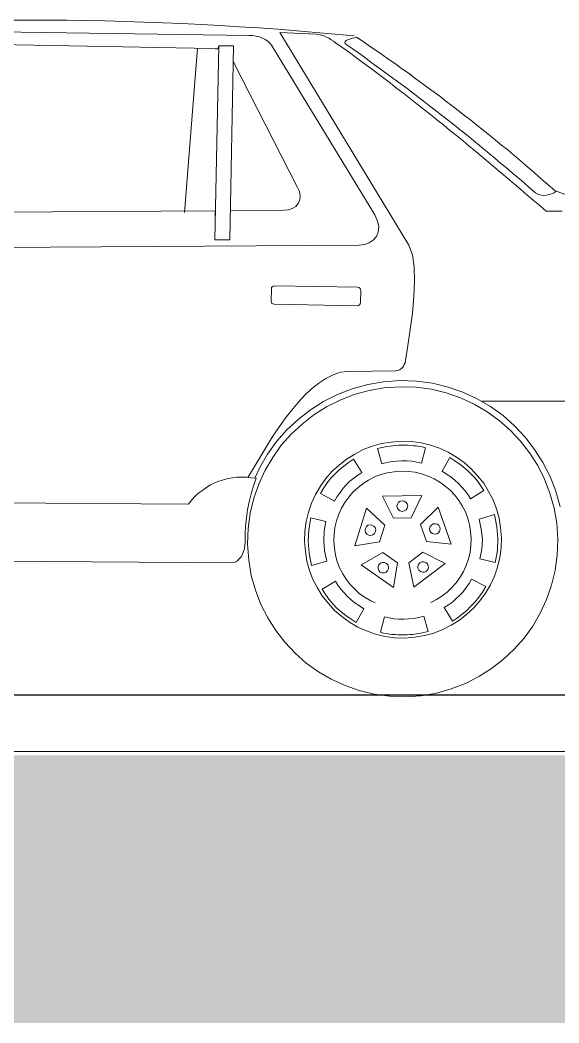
# Model space of a CAD drawing. Header units: metres. Extents: x 29392 to 32022, y 3934 to 33962.
# Drawn here: x 29712.991 to 29714.426, y 4057.316 to 4059.987 of the extents above; entities that cross this region are included whole.
import ezdxf

# ---------------------------------------------------------------- set-up
doc = ezdxf.new("R2010")
doc.units = ezdxf.units.M
for name, color, linetype, lineweight in [('finiture', 7, 'Continuous', 20), ('NAMES', 252, 'Continuous', 15), ('text', 7, 'Continuous', 5)]:
    doc.layers.add(name, color=color, linetype=linetype, lineweight=lineweight)

msp = doc.modelspace()

# ---------------------------------------------------------------- hatches: boundary and pattern name
at = {"layer": 'NAMES', "transparency": 16777216}
h = msp.add_hatch(dxfattribs=at)
h.set_pattern_fill('ANGLE', color=256, scale=0.01)
h.set_pattern_definition([(0, (28561.8982, 4208.61269), (0, 0.06985), [0.0508, -0.01905]), (90, (28561.8982, 4208.61269), (-0.06985, 4e-18), [0.0508, -0.01905])])
h.paths.add_polyline_path([(29719.2089, 4057.8398), (29691.6657, 4057.8398), (29691.6657, 4058.0289), (29719.2089, 4058.0289)])
h = msp.add_hatch(dxfattribs=at)
h.set_pattern_fill('EARTH', color=256, scale=0.02, angle=40)
h.set_pattern_definition([(40, (28561.8982, 4208.61269), (0.015653618, 0.178921671), [0.127, -0.127]), (40, (28561.86759, 4208.64918), (0.015653618, 0.178921671), [0.127, -0.127]), (40, (28561.83697, 4208.68566), (0.015653618, 0.178921671), [0.127, -0.127]), (130, (28561.83893, 4208.70802), (-0.178921671, 0.015653618), [0.127, -0.127]), (130, (28561.87541, 4208.73864), (-0.178921671, 0.015653618), [0.127, -0.127]), (130, (28561.9119, 4208.76925), (-0.178921671, 0.015653618), [0.127, -0.127])])
h.paths.add_polyline_path([(29691.621, 4057.8398), (29719.1701, 4057.8398), (29719.1701, 4057.316), (29691.621, 4057.316)])

# ---------------------------------------------------------------- linework, layer by layer
at = {"transparency": 16777216}
msp.add_line((29716.1149, 4058.1888), (29709.1206, 4058.1888), dxfattribs=at)
at = {"layer": 'finiture', "transparency": 16777216}
for p, q in [((29712.9318, 4059.9554), (29713.5997, 4059.9457)), ((29713.5997, 4059.9457), (29713.6094, 4059.945)), ((29713.6094, 4059.945), (29713.6192, 4059.9436)), ((29713.6192, 4059.9436), (29713.6282, 4059.9415)), ((29713.6282, 4059.9415), (29713.6358, 4059.9387)), ((29713.6358, 4059.9387), (29713.6435, 4059.9346)), ((29713.6435, 4059.9346), (29713.6504, 4059.9304)), ((29713.6824, 4059.9533), (29714.0264, 4059.3869)), ((29713.779, 4059.9491), (29713.6824, 4059.9533)), ((29713.7866, 4059.9485), (29713.779, 4059.9491)), ((29713.7936, 4059.9464), (29713.7866, 4059.9485)), ((29713.8006, 4059.9443), (29713.7936, 4059.9464)), ((29713.8068, 4059.9408), (29713.8006, 4059.9443)), ((29713.8137, 4059.938), (29713.8068, 4059.9408)), ((29713.8193, 4059.9339), (29713.8137, 4059.938)), ((29713.8631, 4059.9339), (29713.8687, 4059.9359)), ((29713.8687, 4059.9359), (29713.8749, 4059.938)), ((29713.8749, 4059.938), (29713.8812, 4059.9394)), ((29713.8812, 4059.9394), (29713.8867, 4059.9408)), ((29713.8867, 4059.9408), (29713.9041, 4059.929)), ((29713.5017, 4059.9109), (29712.8992, 4059.922)), ((29713.4635, 4059.9116), (29713.4287, 4059.4745)), ((29713.51, 4059.9102), (29713.5017, 4059.9109)), ((29713.5094, 4059.4015), (29713.5205, 4059.9179)), ((29713.5177, 4059.9095), (29713.51, 4059.9102)), ((29713.5205, 4059.9179), (29713.5177, 4059.9095)), ((29713.5205, 4059.9179), (29713.5594, 4059.9179)), ((29713.5594, 4059.9179), (29713.5497, 4059.4015)), ((29713.6504, 4059.9304), (29713.656, 4059.9248)), ((29713.656, 4059.9248), (29713.6602, 4059.9193)), ((29713.6602, 4059.9193), (29713.9354, 4059.4675)), ((29713.8256, 4059.9304), (29713.8193, 4059.9339)), ((29713.8311, 4059.9262), (29713.8256, 4059.9304)), ((29713.8499, 4059.913), (29713.8311, 4059.9262)), ((29713.8679, 4059.8998), (29713.8499, 4059.913)), ((29713.8554, 4059.9262), (29713.8561, 4059.929)), ((29713.8582, 4059.9227), (29713.8554, 4059.9262)), ((29713.8561, 4059.929), (29713.8589, 4059.9318)), ((29713.8749, 4059.9109), (29713.8582, 4059.9227)), ((29713.8589, 4059.9318), (29713.8631, 4059.9339)), ((29713.8916, 4059.8991), (29713.8749, 4059.9109)), ((29713.9041, 4059.929), (29713.9215, 4059.9172)), ((29713.9215, 4059.9172), (29713.9388, 4059.9054)), ((29713.8867, 4059.8859), (29713.8679, 4059.8998)), ((29713.9048, 4059.8727), (29713.8867, 4059.8859)), ((29713.9083, 4059.8873), (29713.8916, 4059.8991)), ((29713.9249, 4059.8748), (29713.9083, 4059.8873)), ((29713.9388, 4059.9054), (29713.9555, 4059.8935)), ((29713.9555, 4059.8935), (29713.9729, 4059.8817)), ((29713.9729, 4059.8817), (29713.9903, 4059.8699)), ((29713.5587, 4059.8762), (29713.7283, 4059.5426)), ((29713.9229, 4059.8595), (29713.9048, 4059.8727)), ((29713.9409, 4059.8456), (29713.9229, 4059.8595)), ((29713.9409, 4059.863), (29713.9249, 4059.8748)), ((29713.9569, 4059.8511), (29713.9409, 4059.863)), ((29713.9903, 4059.8699), (29714.0069, 4059.8574)), ((29714.0069, 4059.8574), (29714.0243, 4059.8456)), ((29713.959, 4059.8317), (29713.9409, 4059.8456)), ((29713.9736, 4059.8393), (29713.9569, 4059.8511)), ((29713.9771, 4059.8185), (29713.959, 4059.8317)), ((29713.9896, 4059.8275), (29713.9736, 4059.8393)), ((29714.0055, 4059.8157), (29713.9896, 4059.8275)), ((29714.0243, 4059.8456), (29714.041, 4059.8331)), ((29714.041, 4059.8331), (29714.0577, 4059.8206)), ((29713.9944, 4059.8046), (29713.9771, 4059.8185)), ((29714.0125, 4059.7907), (29713.9944, 4059.8046)), ((29714.0215, 4059.8039), (29714.0055, 4059.8157)), ((29714.0375, 4059.7914), (29714.0215, 4059.8039)), ((29714.0577, 4059.8206), (29714.0744, 4059.8081)), ((29714.0744, 4059.8081), (29714.091, 4059.7963)), ((29714.0306, 4059.7768), (29714.0125, 4059.7907)), ((29714.0479, 4059.7629), (29714.0306, 4059.7768)), ((29714.0535, 4059.7796), (29714.0375, 4059.7914)), ((29714.0688, 4059.7678), (29714.0535, 4059.7796)), ((29714.091, 4059.7963), (29714.1084, 4059.7838)), ((29714.1084, 4059.7838), (29714.1244, 4059.7705)), ((29714.0653, 4059.749), (29714.0479, 4059.7629)), ((29714.0834, 4059.7351), (29714.0653, 4059.749)), ((29714.0848, 4059.7553), (29714.0688, 4059.7678)), ((29714.1001, 4059.7434), (29714.0848, 4059.7553)), ((29714.1244, 4059.7705), (29714.1411, 4059.758)), ((29714.1411, 4059.758), (29714.1577, 4059.7455)), ((29714.1008, 4059.7212), (29714.0834, 4059.7351)), ((29714.1161, 4059.7309), (29714.1001, 4059.7434)), ((29714.1181, 4059.7073), (29714.1008, 4059.7212)), ((29714.1314, 4059.7191), (29714.1161, 4059.7309)), ((29714.1577, 4059.7455), (29714.1744, 4059.7323)), ((29714.1744, 4059.7323), (29714.1911, 4059.7198)), ((29714.1355, 4059.6927), (29714.1181, 4059.7073)), ((29714.1473, 4059.7066), (29714.1314, 4059.7191)), ((29714.1626, 4059.6941), (29714.1473, 4059.7066)), ((29714.1779, 4059.6823), (29714.1626, 4059.6941)), ((29714.1911, 4059.7198), (29714.2071, 4059.7066)), ((29714.2071, 4059.7066), (29714.2238, 4059.6934)), ((29714.1529, 4059.6788), (29714.1355, 4059.6927)), ((29714.1703, 4059.6649), (29714.1529, 4059.6788)), ((29714.1932, 4059.6698), (29714.1779, 4059.6823)), ((29714.2092, 4059.6573), (29714.1932, 4059.6698)), ((29714.2238, 4059.6934), (29714.2405, 4059.6802)), ((29714.2405, 4059.6802), (29714.2564, 4059.667)), ((29714.1869, 4059.6503), (29714.1703, 4059.6649)), ((29714.2043, 4059.6364), (29714.1869, 4059.6503)), ((29714.2245, 4059.644), (29714.2092, 4059.6573)), ((29714.2398, 4059.6315), (29714.2245, 4059.644)), ((29714.2564, 4059.667), (29714.2724, 4059.6538)), ((29714.2724, 4059.6538), (29714.2891, 4059.6406)), ((29714.2891, 4059.6406), (29714.3051, 4059.6267)), ((29714.2217, 4059.6218), (29714.2043, 4059.6364)), ((29714.2384, 4059.6079), (29714.2217, 4059.6218)), ((29714.2551, 4059.619), (29714.2398, 4059.6315)), ((29714.2703, 4059.6058), (29714.2551, 4059.619)), ((29714.3051, 4059.6267), (29714.3211, 4059.6135)), ((29714.2557, 4059.5933), (29714.2384, 4059.6079)), ((29714.2724, 4059.5787), (29714.2557, 4059.5933)), ((29714.2856, 4059.5933), (29714.2703, 4059.6058)), ((29714.3009, 4059.5801), (29714.2856, 4059.5933)), ((29714.3211, 4059.6135), (29714.3377, 4059.5996)), ((29714.3377, 4059.5996), (29714.3537, 4059.5857)), ((29714.2898, 4059.5648), (29714.2724, 4059.5787)), ((29714.3065, 4059.5502), (29714.2898, 4059.5648)), ((29714.3162, 4059.5669), (29714.3009, 4059.5801)), ((29714.3322, 4059.5537), (29714.3162, 4059.5669)), ((29714.3537, 4059.5857), (29714.3697, 4059.5718)), ((29714.3697, 4059.5718), (29714.3857, 4059.5579)), ((29713.7283, 4059.5426), (29713.7345, 4059.5301)), ((29714.3238, 4059.5356), (29714.3065, 4059.5502)), ((29714.3405, 4059.5211), (29714.3238, 4059.5356)), ((29714.3475, 4059.5398), (29714.3322, 4059.5537)), ((29714.3628, 4059.5266), (29714.3475, 4059.5398)), ((29714.3857, 4059.5579), (29714.4017, 4059.544)), ((29714.4017, 4059.544), (29714.4177, 4059.5301)), ((29713.7359, 4059.5078), (29713.7317, 4059.4981)), ((29713.7345, 4059.5301), (29713.7366, 4059.5183)), ((29713.7366, 4059.5183), (29713.7359, 4059.5078)), ((29714.3572, 4059.5071), (29714.3405, 4059.5211)), ((29714.3746, 4059.4926), (29714.3572, 4059.5071)), ((29714.3711, 4059.5224), (29714.3628, 4059.5266)), ((29714.3788, 4059.5203), (29714.3711, 4059.5224)), ((29714.3857, 4059.5197), (29714.3788, 4059.5203)), ((29714.3927, 4059.5203), (29714.3857, 4059.5197)), ((29714.3996, 4059.5217), (29714.3927, 4059.5203)), ((29714.4059, 4059.5238), (29714.3996, 4059.5217)), ((29714.4121, 4059.5266), (29714.4059, 4059.5238)), ((29714.4177, 4059.5301), (29714.4121, 4059.5266)), ((29714.4161, 4059.5315), (29714.5025, 4059.4995)), ((29713.7053, 4059.4814), (29713.6935, 4059.48)), ((29713.7158, 4059.4849), (29713.7053, 4059.4814)), ((29713.7248, 4059.4905), (29713.7158, 4059.4849)), ((29713.7317, 4059.4981), (29713.7248, 4059.4905)), ((29714.3913, 4059.4779), (29714.3746, 4059.4926)), ((29712.9096, 4059.4745), (29713.5107, 4059.4787)), ((29713.5107, 4059.4787), (29713.5107, 4059.4661)), ((29713.6935, 4059.48), (29713.551, 4059.4793)), ((29713.551, 4059.4793), (29713.551, 4059.4752)), ((29713.9354, 4059.4675), (29713.943, 4059.4508)), ((29714.4128, 4059.4779), (29714.3913, 4059.4779)), ((29714.4343, 4059.4773), (29714.4128, 4059.4779)), ((29713.943, 4059.4508), (29713.9458, 4059.4363)), ((29713.9458, 4059.4363), (29713.9444, 4059.4223)), ((29713.5497, 4059.4015), (29713.5094, 4059.4015)), ((29713.9312, 4059.4008), (29713.9201, 4059.3932)), ((29713.9395, 4059.4105), (29713.9312, 4059.4008)), ((29713.9444, 4059.4223), (29713.9395, 4059.4105)), ((29713.8937, 4059.3869), (29711.683, 4059.3737)), ((29713.9076, 4059.389), (29713.8937, 4059.3869)), ((29713.9201, 4059.3932), (29713.9076, 4059.389)), ((29714.0264, 4059.3869), (29714.0354, 4059.3612)), ((29714.0354, 4059.3612), (29714.0403, 4059.3292)), ((29714.0403, 4059.3292), (29714.041, 4059.2917)), ((29713.6602, 4059.2709), (29713.6595, 4059.2382)), ((29713.6608, 4059.2743), (29713.6602, 4059.2709)), ((29713.6622, 4059.2764), (29713.6608, 4059.2743)), ((29713.665, 4059.2778), (29713.6622, 4059.2764)), ((29713.6685, 4059.2785), (29713.665, 4059.2778)), ((29713.8902, 4059.275), (29713.6685, 4059.2785)), ((29713.8937, 4059.2743), (29713.8902, 4059.275)), ((29713.8958, 4059.2722), (29713.8937, 4059.2743)), ((29713.8972, 4059.2695), (29713.8958, 4059.2722)), ((29713.8978, 4059.2667), (29713.8972, 4059.2695)), ((29713.8972, 4059.2333), (29713.8978, 4059.2667)), ((29714.041, 4059.2917), (29714.0396, 4059.25)), ((29714.0396, 4059.25), (29714.0354, 4059.2062)), ((29713.6595, 4059.2382), (29713.6602, 4059.2347)), ((29713.6602, 4059.2347), (29713.6616, 4059.2319)), ((29713.6616, 4059.2319), (29713.6636, 4059.2305)), ((29713.6636, 4059.2305), (29713.6671, 4059.2299)), ((29713.6671, 4059.2299), (29713.8895, 4059.2257)), ((29713.8895, 4059.2257), (29713.8923, 4059.2264)), ((29713.8923, 4059.2264), (29713.895, 4059.2278)), ((29713.895, 4059.2278), (29713.8964, 4059.2305)), ((29713.8964, 4059.2305), (29713.8972, 4059.2333)), ((29714.0354, 4059.2062), (29714.0299, 4059.1624)), ((29714.0299, 4059.1624), (29714.0236, 4059.12)), ((29714.0236, 4059.12), (29714.0174, 4059.0797)), ((29713.9965, 4059.0533), (29713.991, 4059.0526)), ((29714.0014, 4059.0547), (29713.9965, 4059.0533)), ((29714.0055, 4059.0575), (29714.0014, 4059.0547)), ((29714.009, 4059.061), (29714.0055, 4059.0575)), ((29714.0118, 4059.0644), (29714.009, 4059.061)), ((29714.0139, 4059.0693), (29714.0118, 4059.0644)), ((29714.016, 4059.0742), (29714.0139, 4059.0693)), ((29714.0174, 4059.0797), (29714.016, 4059.0742)), ((29713.8054, 4059.0325), (29713.7866, 4059.02)), ((29713.8249, 4059.0422), (29713.8054, 4059.0325)), ((29713.8443, 4059.0485), (29713.8249, 4059.0422)), ((29713.8645, 4059.0505), (29713.8443, 4059.0485)), ((29713.991, 4059.0526), (29713.8645, 4059.0505)), ((29714.0025, 4059.0265), (29713.9584, 4059.0236)), ((29714.0465, 4059.025), (29714.0025, 4059.0265)), ((29713.7672, 4059.0047), (29713.7491, 4058.9873)), ((29713.7866, 4059.02), (29713.7672, 4059.0047)), ((29713.8753, 4059.0048), (29713.8363, 4058.9896)), ((29713.9165, 4059.0163), (29713.8753, 4059.0048)), ((29713.92, 4059.0005), (29713.8804, 4058.9894)), ((29713.9584, 4059.0236), (29713.9165, 4059.0163)), ((29713.9604, 4059.0075), (29713.92, 4059.0005)), ((29714.0028, 4059.0103), (29713.9604, 4059.0075)), ((29714.0451, 4059.0089), (29714.0028, 4059.0103)), ((29714.0861, 4059.0033), (29714.0451, 4059.0089)), ((29714.0892, 4059.0192), (29714.0465, 4059.025)), ((29714.1258, 4058.9936), (29714.0861, 4059.0033)), ((29714.1304, 4059.0091), (29714.0892, 4059.0192)), ((29714.1693, 4058.9954), (29714.1304, 4059.0091)), ((29713.7491, 4058.9873), (29713.7311, 4058.9678)), ((29713.8363, 4058.9896), (29713.7987, 4058.9709)), ((29713.8429, 4058.9748), (29713.8068, 4058.9568)), ((29713.8804, 4058.9894), (29713.8429, 4058.9748)), ((29714.1633, 4058.9804), (29714.1258, 4058.9936)), ((29714.2001, 4058.9637), (29714.1633, 4058.9804)), ((29714.2076, 4058.9781), (29714.1693, 4058.9954)), ((29714.243, 4058.9572), (29714.2076, 4058.9781)), ((29713.7137, 4058.947), (29713.6963, 4058.9248)), ((29713.7311, 4058.9678), (29713.7137, 4058.947)), ((29713.764, 4058.9484), (29713.7316, 4058.9232)), ((29713.7987, 4058.9709), (29713.764, 4058.9484)), ((29713.8068, 4058.9568), (29713.7734, 4058.9352)), ((29714.2342, 4058.9436), (29714.2001, 4058.9637)), ((29715.0709, 4058.9699), (29714.221, 4058.972)), ((29714.277, 4058.9333), (29714.243, 4058.9572)), ((29713.6963, 4058.9248), (29713.6803, 4058.9018)), ((29713.7316, 4058.9232), (29713.7014, 4058.8952)), ((29713.7734, 4058.9352), (29713.7421, 4058.9109)), ((29714.2668, 4058.9206), (29714.2342, 4058.9436)), ((29714.296, 4058.8942), (29714.2668, 4058.9206)), ((29714.3074, 4058.9057), (29714.277, 4058.9333)), ((29713.6803, 4058.9018), (29713.6643, 4058.8782)), ((29713.7014, 4058.8952), (29713.6738, 4058.8647)), ((29713.7421, 4058.9109), (29713.713, 4058.8838)), ((29714.3231, 4058.865), (29714.296, 4058.8942)), ((29714.3355, 4058.8755), (29714.3074, 4058.9057)), ((29713.6643, 4058.8782), (29713.6497, 4058.8553)), ((29713.713, 4058.8838), (29713.6865, 4058.8546)), ((29714.3607, 4058.8431), (29714.3355, 4058.8755)), ((29713.6497, 4058.8553), (29713.6351, 4058.8316)), ((29713.6738, 4058.8647), (29713.65, 4058.8307)), ((29713.6865, 4058.8546), (29713.6636, 4058.8219)), ((29713.9041, 4058.8428), (29713.8818, 4058.8309)), ((29713.9284, 4058.8518), (29713.9041, 4058.8428)), ((29713.9534, 4058.8587), (29713.9284, 4058.8518)), ((29713.9507, 4058.8476), (29713.9423, 4058.8455)), ((29713.9423, 4058.8455), (29713.9541, 4058.8052)), ((29713.959, 4058.849), (29713.9507, 4058.8476)), ((29713.9792, 4058.8629), (29713.9534, 4058.8587)), ((29713.9667, 4058.8511), (29713.959, 4058.849)), ((29713.975, 4058.8518), (29713.9667, 4058.8511)), ((29713.9833, 4058.8532), (29713.975, 4058.8518)), ((29714.0055, 4058.865), (29713.9792, 4058.8629)), ((29713.991, 4058.8539), (29713.9833, 4058.8532)), ((29713.9986, 4058.8546), (29713.991, 4058.8539)), ((29714.0069, 4058.8546), (29713.9986, 4058.8546)), ((29714.0326, 4058.8643), (29714.0055, 4058.865)), ((29714.0146, 4058.8546), (29714.0069, 4058.8546)), ((29714.0222, 4058.8546), (29714.0146, 4058.8546)), ((29714.0306, 4058.8539), (29714.0222, 4058.8546)), ((29714.0382, 4058.8532), (29714.0306, 4058.8539)), ((29714.0584, 4058.8608), (29714.0326, 4058.8643)), ((29714.0459, 4058.8525), (29714.0382, 4058.8532)), ((29714.0542, 4058.8511), (29714.0459, 4058.8525)), ((29714.0619, 4058.8497), (29714.0542, 4058.8511)), ((29714.0834, 4058.8546), (29714.0584, 4058.8608)), ((29714.0598, 4058.8066), (29714.0702, 4058.8476)), ((29714.0702, 4058.8476), (29714.0619, 4058.8497)), ((29714.1077, 4058.8462), (29714.0834, 4058.8546)), ((29714.1306, 4058.8358), (29714.1077, 4058.8462)), ((29714.3475, 4058.8337), (29714.3231, 4058.865)), ((29714.3831, 4058.8084), (29714.3607, 4058.8431)), ((29713.6351, 4058.8316), (29713.6219, 4058.8094)), ((29713.65, 4058.8307), (29713.6291, 4058.7954)), ((29713.6636, 4058.8219), (29713.6435, 4058.7879)), ((29713.8603, 4058.8177), (29713.8402, 4058.8017)), ((29713.8818, 4058.8309), (29713.8603, 4058.8177)), ((29713.8791, 4058.8177), (29713.8652, 4058.8087)), ((29713.9006, 4058.7816), (29713.8791, 4058.8177)), ((29713.9944, 4058.8122), (29714.0076, 4058.8129)), ((29714.0076, 4058.8129), (29714.0215, 4058.8129)), ((29714.0215, 4058.8129), (29714.034, 4058.8115)), ((29714.1348, 4058.8219), (29714.1147, 4058.7851)), ((29714.1529, 4058.8226), (29714.1306, 4058.8358)), ((29714.1487, 4058.8129), (29714.1348, 4058.8219)), ((29714.1626, 4058.8031), (29714.1487, 4058.8129)), ((29714.173, 4058.808), (29714.1529, 4058.8226)), ((29714.369, 4058.8004), (29714.3475, 4058.8337)), ((29713.6094, 4058.7886), (29713.5976, 4058.7684)), ((29713.6219, 4058.8094), (29713.6094, 4058.7886)), ((29713.6291, 4058.7954), (29713.6161, 4058.7666)), ((29713.6435, 4058.7879), (29713.6268, 4058.751)), ((29713.8402, 4058.8017), (29713.8221, 4058.7851)), ((29713.8408, 4058.7892), (29713.8297, 4058.7781)), ((29713.8527, 4058.799), (29713.8408, 4058.7892)), ((29713.8652, 4058.8087), (29713.8527, 4058.799)), ((29713.9541, 4058.8052), (29713.9673, 4058.8087)), ((29713.9673, 4058.8087), (29713.9812, 4058.8108)), ((29713.9812, 4058.8108), (29713.9944, 4058.8122)), ((29714.034, 4058.8115), (29714.0473, 4058.8094)), ((29714.0473, 4058.8094), (29714.0598, 4058.8066)), ((29714.1751, 4058.7934), (29714.1626, 4058.8031)), ((29714.1918, 4058.7913), (29714.173, 4058.808)), ((29714.1862, 4058.783), (29714.1751, 4058.7934)), ((29714.2092, 4058.7733), (29714.1918, 4058.7913)), ((29714.3871, 4058.7642), (29714.369, 4058.8004)), ((29714.4019, 4058.7708), (29714.3831, 4058.8084)), ((29713.5323, 4058.7621), (29713.5205, 4058.7587)), ((29713.5441, 4058.7656), (29713.5323, 4058.7621)), ((29713.5566, 4058.7677), (29713.5441, 4058.7656)), ((29713.5684, 4058.7691), (29713.5566, 4058.7677)), ((29713.5809, 4058.7691), (29713.5684, 4058.7691)), ((29713.5934, 4058.7691), (29713.5809, 4058.7691)), ((29713.6066, 4058.7677), (29713.5934, 4058.7691)), ((29713.6192, 4058.7663), (29713.6066, 4058.7677)), ((29713.6122, 4058.7462), (29713.6192, 4058.7663)), ((29713.8054, 4058.7656), (29713.7908, 4058.7455)), ((29713.8221, 4058.7851), (29713.8054, 4058.7656)), ((29713.8186, 4058.7663), (29713.8089, 4058.7538)), ((29713.8297, 4058.7781), (29713.8186, 4058.7663)), ((29713.8693, 4058.7587), (29713.8798, 4058.767)), ((29713.8798, 4058.767), (29713.8902, 4058.7746)), ((29713.8902, 4058.7746), (29713.9006, 4058.7816)), ((29713.9041, 4058.7524), (29713.9187, 4058.7615)), ((29713.9187, 4058.7615), (29713.9347, 4058.7698)), ((29713.9347, 4058.7698), (29713.9513, 4058.776)), ((29713.9513, 4058.776), (29713.9687, 4058.7809)), ((29713.9687, 4058.7809), (29713.9868, 4058.7837)), ((29713.9868, 4058.7837), (29714.0055, 4058.7851)), ((29714.0055, 4058.7851), (29714.0243, 4058.7844)), ((29714.0243, 4058.7844), (29714.0424, 4058.7823)), ((29714.0424, 4058.7823), (29714.0598, 4058.7781)), ((29714.0598, 4058.7781), (29714.0771, 4058.7719)), ((29714.0771, 4058.7719), (29714.0931, 4058.7649)), ((29714.0931, 4058.7649), (29714.1084, 4058.7559)), ((29714.1147, 4058.7851), (29714.1265, 4058.7774)), ((29714.1265, 4058.7774), (29714.1376, 4058.7698)), ((29714.1376, 4058.7698), (29714.1487, 4058.7615)), ((29714.1487, 4058.7615), (29714.1585, 4058.7524)), ((29714.1974, 4058.7719), (29714.1862, 4058.783)), ((29714.2078, 4058.7601), (29714.1974, 4058.7719)), ((29714.2168, 4058.7475), (29714.2078, 4058.7601)), ((29714.2252, 4058.7531), (29714.2092, 4058.7733)), ((29714.4017, 4058.7267), (29714.3871, 4058.7642)), ((29714.417, 4058.7319), (29714.4019, 4058.7708)), ((29713.4774, 4058.735), (29713.467, 4058.7274)), ((29713.4878, 4058.7427), (29713.4774, 4058.735)), ((29713.4982, 4058.7489), (29713.4878, 4058.7427)), ((29713.5094, 4058.7545), (29713.4982, 4058.7489)), ((29713.5205, 4058.7587), (29713.5094, 4058.7545)), ((29713.606, 4058.7253), (29713.6122, 4058.7462)), ((29713.6268, 4058.751), (29713.6136, 4058.7135)), ((29713.7908, 4058.7455), (29713.7776, 4058.7232)), ((29713.7998, 4058.7406), (29713.7908, 4058.726)), ((29713.8089, 4058.7538), (29713.7998, 4058.7406)), ((29713.8429, 4058.7288), (29713.8513, 4058.7399)), ((29713.8513, 4058.7399), (29713.8603, 4058.7496)), ((29713.8603, 4058.7496), (29713.8693, 4058.7587)), ((29713.877, 4058.7295), (29713.8902, 4058.7413)), ((29713.8902, 4058.7413), (29713.9041, 4058.7524)), ((29714.1084, 4058.7559), (29714.123, 4058.7455)), ((29714.123, 4058.7455), (29714.1362, 4058.7343)), ((29714.1362, 4058.7343), (29714.148, 4058.7211)), ((29714.1585, 4058.7524), (29714.1675, 4058.7427)), ((29714.1675, 4058.7427), (29714.1758, 4058.733)), ((29714.1758, 4058.733), (29714.1835, 4058.7225)), ((29714.1904, 4058.7114), (29714.2259, 4058.7336)), ((29714.2259, 4058.7336), (29714.2168, 4058.7475)), ((29714.2384, 4058.7316), (29714.2252, 4058.7531)), ((29713.4391, 4058.6975), (29711.398, 4058.7121)), ((29713.4482, 4058.7086), (29713.4391, 4058.6975)), ((29713.4572, 4058.7183), (29713.4482, 4058.7086)), ((29713.467, 4058.7274), (29713.4572, 4058.7183)), ((29713.6011, 4058.7038), (29713.606, 4058.7253)), ((29713.6136, 4058.7135), (29713.6038, 4058.6739)), ((29713.7776, 4058.7232), (29713.7672, 4058.7003)), ((29713.7908, 4058.726), (29713.8277, 4058.7058)), ((29713.8277, 4058.7058), (29713.8353, 4058.7177)), ((29713.8353, 4058.7177), (29713.8429, 4058.7288)), ((29713.8554, 4058.7017), (29713.8659, 4058.7163)), ((29713.8659, 4058.7163), (29713.877, 4058.7295)), ((29713.9555, 4058.7191), (29714.0605, 4058.7204)), ((29713.9854, 4058.66), (29713.9555, 4058.7191)), ((29714.0083, 4058.7065), (29714.0028, 4058.7051)), ((29714.0139, 4058.7051), (29714.0083, 4058.7065)), ((29714.0605, 4058.7204), (29714.0326, 4058.6607)), ((29714.148, 4058.7211), (29714.1591, 4058.7072)), ((29714.1591, 4058.7072), (29714.1682, 4058.6926)), ((29714.1835, 4058.7225), (29714.1904, 4058.7114)), ((29714.2502, 4058.7093), (29714.2384, 4058.7316)), ((29714.2592, 4058.685), (29714.2502, 4058.7093)), ((29714.4128, 4058.6871), (29714.4017, 4058.7267)), ((29714.4286, 4058.6907), (29714.417, 4058.7319)), ((29713.5934, 4058.6607), (29713.5969, 4058.6822)), ((29713.5969, 4058.6822), (29713.6011, 4058.7038)), ((29713.7672, 4058.7003), (29713.7588, 4058.676)), ((29713.8394, 4058.6704), (29713.8464, 4058.6864)), ((29713.8464, 4058.6864), (29713.8554, 4058.7017)), ((29713.8825, 4058.5863), (29713.9131, 4058.6871)), ((29713.9131, 4058.6871), (29713.9618, 4058.6419)), ((29713.9958, 4058.6975), (29713.9944, 4058.692)), ((29713.9944, 4058.692), (29713.9958, 4058.6864)), ((29713.9986, 4058.7024), (29713.9958, 4058.6975)), ((29713.9958, 4058.6864), (29713.9986, 4058.6822)), ((29714.0028, 4058.7051), (29713.9986, 4058.7024)), ((29713.9986, 4058.6822), (29714.0028, 4058.6794)), ((29714.0028, 4058.6794), (29714.0083, 4058.678)), ((29714.0083, 4058.678), (29714.0139, 4058.6794)), ((29714.0181, 4058.7024), (29714.0139, 4058.7051)), ((29714.0139, 4058.6794), (29714.0188, 4058.6822)), ((29714.0215, 4058.6982), (29714.0181, 4058.7024)), ((29714.0188, 4058.6822), (29714.0215, 4058.6871)), ((29714.0229, 4058.6926), (29714.0215, 4058.6982)), ((29714.0215, 4058.6871), (29714.0229, 4058.6926)), ((29714.057, 4058.6433), (29714.1043, 4058.6898)), ((29714.1043, 4058.6898), (29714.1383, 4058.5905)), ((29714.1682, 4058.6926), (29714.1765, 4058.6767)), ((29714.2662, 4058.66), (29714.2592, 4058.685)), ((29714.4197, 4058.6468), (29714.4128, 4058.6871)), ((29713.5914, 4058.6391), (29713.5934, 4058.6607)), ((29713.6038, 4058.6739), (29713.5983, 4058.6329)), ((29713.7588, 4058.676), (29713.7526, 4058.6509)), ((29713.7651, 4058.6614), (29713.7595, 4058.6301)), ((29713.8054, 4058.6516), (29713.7651, 4058.6614)), ((29713.829, 4058.6356), (29713.8332, 4058.653)), ((29713.8332, 4058.653), (29713.8394, 4058.6704)), ((29714.0326, 4058.6607), (29713.9854, 4058.66)), ((29714.1765, 4058.6767), (29714.1828, 4058.66)), ((29714.1828, 4058.66), (29714.1876, 4058.6426)), ((29714.2537, 4058.6697), (29714.2134, 4058.6579)), ((29714.2134, 4058.6579), (29714.2189, 4058.6308)), ((29714.2599, 4058.637), (29714.2537, 4058.6697)), ((29714.2703, 4058.6343), (29714.2662, 4058.66)), ((29713.5907, 4058.6176), (29713.5914, 4058.6391)), ((29713.5983, 4058.6329), (29713.5969, 4058.5905)), ((29713.7526, 4058.6509), (29713.7491, 4058.6252)), ((29713.7595, 4058.6301), (29713.7582, 4058.5989)), ((29713.7998, 4058.6002), (29713.8006, 4058.6259)), ((29713.8006, 4058.6259), (29713.8054, 4058.6516)), ((29713.8269, 4058.6176), (29713.829, 4058.6356)), ((29713.9103, 4058.6329), (29713.9097, 4058.6273)), ((29713.9097, 4058.6273), (29713.911, 4058.6217)), ((29713.9131, 4058.6377), (29713.9103, 4058.6329)), ((29713.9166, 4058.6412), (29713.9131, 4058.6377)), ((29713.9222, 4058.6426), (29713.9166, 4058.6412)), ((29713.9277, 4058.6419), (29713.9222, 4058.6426)), ((29713.9326, 4058.6391), (29713.9277, 4058.6419)), ((29713.936, 4058.6356), (29713.9326, 4058.6391)), ((29713.9382, 4058.6301), (29713.936, 4058.6356)), ((29713.9374, 4058.6245), (29713.9382, 4058.6301)), ((29713.9618, 4058.6419), (29713.9479, 4058.5967)), ((29714.073, 4058.5981), (29714.057, 4058.6433)), ((29714.0827, 4058.6377), (29714.0813, 4058.6322)), ((29714.0813, 4058.6322), (29714.082, 4058.6266)), ((29714.082, 4058.6266), (29714.0848, 4058.6217)), ((29714.0862, 4058.6419), (29714.0827, 4058.6377)), ((29714.091, 4058.6447), (29714.0862, 4058.6419)), ((29714.0966, 4058.6454), (29714.091, 4058.6447)), ((29714.1015, 4058.644), (29714.0966, 4058.6454)), ((29714.1056, 4058.6412), (29714.1015, 4058.644)), ((29714.1084, 4058.6364), (29714.1056, 4058.6412)), ((29714.1077, 4058.6252), (29714.1091, 4058.6308)), ((29714.1091, 4058.6308), (29714.1084, 4058.6364)), ((29714.1876, 4058.6426), (29714.1904, 4058.6245)), ((29714.2189, 4058.6308), (29714.2217, 4058.6044)), ((29714.2627, 4058.6051), (29714.2599, 4058.637)), ((29714.2724, 4058.6079), (29714.2703, 4058.6343)), ((29714.4225, 4058.6044), (29714.4197, 4058.6468)), ((29713.59, 4058.5961), (29713.5907, 4058.6176)), ((29713.7491, 4058.6252), (29713.7484, 4058.5981)), ((29713.8019, 4058.5731), (29713.7998, 4058.6002)), ((29713.8263, 4058.5989), (29713.8269, 4058.6176)), ((29713.911, 4058.6217), (29713.9145, 4058.6176)), ((29713.9145, 4058.6176), (29713.9194, 4058.6148)), ((29713.9194, 4058.6148), (29713.9249, 4058.6141)), ((29713.9249, 4058.6141), (29713.9305, 4058.6162)), ((29713.9305, 4058.6162), (29713.9347, 4058.6197)), ((29713.9347, 4058.6197), (29713.9374, 4058.6245)), ((29714.0848, 4058.6217), (29714.089, 4058.619)), ((29714.089, 4058.619), (29714.0945, 4058.6176)), ((29714.0945, 4058.6176), (29714.1001, 4058.6183)), ((29714.1001, 4058.6183), (29714.1049, 4058.6211)), ((29714.1049, 4058.6211), (29714.1077, 4058.6252)), ((29714.1904, 4058.6245), (29714.1918, 4058.6058)), ((29714.1918, 4058.6058), (29714.1911, 4058.587)), ((29714.2217, 4058.6044), (29714.2203, 4058.578)), ((29714.262, 4058.5738), (29714.2627, 4058.6051)), ((29714.2717, 4058.5808), (29714.2724, 4058.6079)), ((29714.4211, 4058.562), (29714.4225, 4058.6044)), ((29713.5844, 4058.5669), (29713.5872, 4058.5759)), ((29713.5872, 4058.5759), (29713.5893, 4058.5863)), ((29713.5893, 4058.5863), (29713.59, 4058.5961)), ((29713.5969, 4058.5905), (29713.5997, 4058.5481)), ((29713.7484, 4058.5981), (29713.7505, 4058.5718)), ((29713.7582, 4058.5989), (29713.7609, 4058.5669)), ((29713.8075, 4058.546), (29713.8019, 4058.5731)), ((29713.8277, 4058.5801), (29713.8263, 4058.5989)), ((29713.8304, 4058.562), (29713.8277, 4058.5801)), ((29713.9479, 4058.5967), (29713.8825, 4058.5863)), ((29714.1383, 4058.5905), (29714.073, 4058.5981)), ((29714.1911, 4058.587), (29714.189, 4058.569)), ((29714.2203, 4058.578), (29714.2154, 4058.5523)), ((29714.2557, 4058.5425), (29714.262, 4058.5738)), ((29714.2682, 4058.5551), (29714.2717, 4058.5808)), ((29711.4564, 4058.5571), (29713.5545, 4058.5412)), ((29713.5622, 4058.5425), (29713.5691, 4058.546)), ((29713.5691, 4058.546), (29713.5747, 4058.5516)), ((29713.5747, 4058.5516), (29713.5802, 4058.5585)), ((29713.5802, 4058.5585), (29713.5844, 4058.5669)), ((29713.5997, 4058.5481), (29713.6066, 4058.5078)), ((29713.7505, 4058.5718), (29713.7547, 4058.546)), ((29713.7547, 4058.546), (29713.7616, 4058.521)), ((29713.7609, 4058.5669), (29713.7672, 4058.5342)), ((29713.7672, 4058.5342), (29713.8075, 4058.546)), ((29713.8353, 4058.5446), (29713.8304, 4058.562)), ((29713.8992, 4058.5363), (29713.9569, 4058.5683)), ((29713.9569, 4058.5683), (29713.9958, 4058.5412)), ((29714.0257, 4058.5412), (29714.0633, 4058.5696)), ((29714.0633, 4058.5696), (29714.1223, 4058.5398)), ((29714.1849, 4058.5516), (29714.1786, 4058.5342)), ((29714.189, 4058.569), (29714.1849, 4058.5516)), ((29714.2154, 4058.5523), (29714.2557, 4058.5425)), ((29714.262, 4058.53), (29714.2682, 4058.5551)), ((29714.4156, 4058.521), (29714.4211, 4058.562)), ((29713.5545, 4058.5412), (29713.5622, 4058.5425)), ((29713.7616, 4058.521), (29713.7707, 4058.4967)), ((29713.8416, 4058.528), (29713.8353, 4058.5446)), ((29713.8499, 4058.512), (29713.8416, 4058.528)), ((29713.9854, 4058.4758), (29713.8992, 4058.5363)), ((29713.9465, 4058.5363), (29713.9444, 4058.5314)), ((29713.9444, 4058.5314), (29713.9444, 4058.5259)), ((29713.9444, 4058.5259), (29713.9465, 4058.521)), ((29713.9507, 4058.5405), (29713.9465, 4058.5363)), ((29713.9465, 4058.521), (29713.95, 4058.5168)), ((29713.9555, 4058.5425), (29713.9507, 4058.5405)), ((29713.9611, 4058.5419), (29713.9555, 4058.5425)), ((29713.9667, 4058.5398), (29713.9611, 4058.5419)), ((29713.9653, 4058.5161), (29713.9694, 4058.5203)), ((29713.9701, 4058.5356), (29713.9667, 4058.5398)), ((29713.9694, 4058.5203), (29713.9722, 4058.5252)), ((29713.9722, 4058.5307), (29713.9701, 4058.5356)), ((29713.9722, 4058.5252), (29713.9722, 4058.5307)), ((29713.9958, 4058.5412), (29713.9854, 4058.4758)), ((29714.0389, 4058.4765), (29714.0257, 4058.5412)), ((29714.1223, 4058.5398), (29714.0389, 4058.4765)), ((29714.0521, 4058.537), (29714.05, 4058.5321)), ((29714.05, 4058.5321), (29714.05, 4058.5266)), ((29714.05, 4058.5266), (29714.0528, 4058.5217)), ((29714.0556, 4058.5412), (29714.0521, 4058.537)), ((29714.0528, 4058.5217), (29714.057, 4058.5182)), ((29714.0605, 4058.5439), (29714.0556, 4058.5412)), ((29714.066, 4058.5439), (29714.0605, 4058.5439)), ((29714.0716, 4058.5419), (29714.066, 4058.5439)), ((29714.0758, 4058.5384), (29714.0716, 4058.5419)), ((29714.073, 4058.5189), (29714.0764, 4058.5231)), ((29714.0778, 4058.5335), (29714.0758, 4058.5384)), ((29714.0764, 4058.5231), (29714.0785, 4058.528)), ((29714.0785, 4058.528), (29714.0778, 4058.5335)), ((29714.1786, 4058.5342), (29714.1716, 4058.5182)), ((29714.2537, 4058.5057), (29714.262, 4058.53)), ((29714.4058, 4058.4814), (29714.4156, 4058.521)), ((29713.6066, 4058.5078), (29713.6177, 4058.4682)), ((29713.7707, 4058.4967), (29713.7825, 4058.4744)), ((29713.8304, 4058.4925), (29713.795, 4058.471)), ((29713.8374, 4058.4814), (29713.8304, 4058.4925)), ((29713.8589, 4058.4974), (29713.8499, 4058.512)), ((29713.8701, 4058.4835), (29713.8589, 4058.4974)), ((29713.95, 4058.5168), (29713.9548, 4058.5148)), ((29713.9548, 4058.5148), (29713.9604, 4058.5148)), ((29713.9604, 4058.5148), (29713.9653, 4058.5161)), ((29714.057, 4058.5182), (29714.0625, 4058.5161)), ((29714.0625, 4058.5161), (29714.0681, 4058.5161)), ((29714.0681, 4058.5161), (29714.073, 4058.5189)), ((29714.1626, 4058.5029), (29714.1522, 4058.4883)), ((29714.1716, 4058.5182), (29714.1626, 4058.5029)), ((29714.1932, 4058.4981), (29714.1862, 4058.4863)), ((29714.2307, 4058.4779), (29714.1932, 4058.4981)), ((29714.2432, 4058.4828), (29714.2537, 4058.5057)), ((29713.6177, 4058.4682), (29713.6323, 4058.4307)), ((29713.7825, 4058.4744), (29713.7957, 4058.4529)), ((29713.795, 4058.471), (29713.804, 4058.4571)), ((29713.845, 4058.471), (29713.8374, 4058.4814)), ((29713.8534, 4058.4612), (29713.845, 4058.471)), ((29713.8818, 4058.471), (29713.8701, 4058.4835)), ((29713.895, 4058.4591), (29713.8818, 4058.471)), ((29714.1404, 4058.4751), (29714.1279, 4058.4633)), ((29714.1522, 4058.4883), (29714.1404, 4058.4751)), ((29714.1786, 4058.4751), (29714.1703, 4058.464)), ((29714.1862, 4058.4863), (29714.1786, 4058.4751)), ((29714.2217, 4058.4633), (29714.2307, 4058.4779)), ((29714.23, 4058.4605), (29714.2432, 4058.4828)), ((29714.3926, 4058.4439), (29714.4058, 4058.4814)), ((29713.7957, 4058.4529), (29713.8117, 4058.4328)), ((29713.804, 4058.4571), (29713.8131, 4058.4446)), ((29713.8131, 4058.4446), (29713.8235, 4058.432)), ((29713.8624, 4058.4515), (29713.8534, 4058.4612)), ((29713.8721, 4058.4425), (29713.8624, 4058.4515)), ((29713.8832, 4058.4341), (29713.8721, 4058.4425)), ((29713.9097, 4058.4487), (29713.895, 4058.4591)), ((29713.9249, 4058.4397), (29713.9097, 4058.4487)), ((29713.9368, 4058.4348), (29713.9249, 4058.4397)), ((29714.0994, 4058.4432), (29714.0848, 4058.4355)), ((29714.114, 4058.4522), (29714.0994, 4058.4432)), ((29714.1279, 4058.4633), (29714.114, 4058.4522)), ((29714.1515, 4058.4453), (29714.1418, 4058.4369)), ((29714.1612, 4058.4543), (29714.1515, 4058.4453)), ((29714.1703, 4058.464), (29714.1612, 4058.4543)), ((29714.1987, 4058.4216), (29714.2154, 4058.4404)), ((29714.2022, 4058.4376), (29714.212, 4058.4501)), ((29714.212, 4058.4501), (29714.2217, 4058.4633)), ((29714.2154, 4058.4404), (29714.23, 4058.4605)), ((29714.3759, 4058.407), (29714.3926, 4058.4439)), ((29713.6323, 4058.4307), (29713.6504, 4058.3945)), ((29713.8117, 4058.4328), (29713.8283, 4058.4147)), ((29713.8235, 4058.432), (29713.8339, 4058.4209)), ((29713.8283, 4058.4147), (29713.8478, 4058.398)), ((29713.8339, 4058.4209), (29713.8457, 4058.4105)), ((29713.8944, 4058.4265), (29713.8832, 4058.4341)), ((29713.886, 4058.382), (29713.9062, 4058.4188)), ((29713.9062, 4058.4188), (29713.8944, 4058.4265)), ((29714.0848, 4058.4355), (29714.0848, 4058.4355)), ((29714.1314, 4058.4293), (29714.1202, 4058.4223)), ((29714.1202, 4058.4223), (29714.1418, 4058.3862)), ((29714.1418, 4058.4369), (29714.1314, 4058.4293)), ((29714.1682, 4058.4043), (29714.18, 4058.4147)), ((29714.18, 4058.4147), (29714.1911, 4058.4258)), ((29714.1807, 4058.4043), (29714.1987, 4058.4216)), ((29714.1911, 4058.4258), (29714.2022, 4058.4376)), ((29713.6504, 4058.3945), (29713.672, 4058.3612)), ((29713.8457, 4058.4105), (29713.8582, 4058.4008)), ((29713.8478, 4058.398), (29713.8679, 4058.3834)), ((29713.8582, 4058.4008), (29713.8721, 4058.391)), ((29713.8721, 4058.391), (29713.886, 4058.382)), ((29713.9611, 4058.3973), (29713.9507, 4058.3563)), ((29713.9736, 4058.3945), (29713.9611, 4058.3973)), ((29713.9861, 4058.3924), (29713.9736, 4058.3945)), ((29713.9993, 4058.391), (29713.9861, 4058.3924)), ((29714.0125, 4058.391), (29713.9993, 4058.391)), ((29714.0257, 4058.3917), (29714.0125, 4058.391)), ((29714.0389, 4058.3931), (29714.0257, 4058.3917)), ((29714.0528, 4058.3959), (29714.0389, 4058.3931)), ((29714.066, 4058.3994), (29714.0528, 4058.3959)), ((29714.0778, 4058.3584), (29714.066, 4058.3994)), ((29714.139, 4058.3751), (29714.1605, 4058.3883)), ((29714.1418, 4058.3862), (29714.1557, 4058.3952)), ((29714.1557, 4058.3952), (29714.1682, 4058.4043)), ((29714.1605, 4058.3883), (29714.1807, 4058.4043)), ((29714.3558, 4058.373), (29714.3759, 4058.407)), ((29713.672, 4058.3612), (29713.6963, 4058.3299)), ((29713.8679, 4058.3834), (29713.8902, 4058.3702)), ((29713.8902, 4058.3702), (29713.9131, 4058.3598)), ((29713.9131, 4058.3598), (29713.9374, 4058.3514)), ((29714.0924, 4058.3542), (29714.1168, 4058.3633)), ((29714.1168, 4058.3633), (29714.139, 4058.3751)), ((29714.3329, 4058.3403), (29714.3558, 4058.373)), ((29713.9374, 4058.3514), (29713.9625, 4058.3452)), ((29713.9507, 4058.3563), (29713.9583, 4058.3542)), ((29713.9583, 4058.3542), (29713.9667, 4058.3528)), ((29713.9625, 4058.3452), (29713.9882, 4058.3417)), ((29713.9667, 4058.3528), (29713.9743, 4058.3514)), ((29713.9743, 4058.3514), (29713.9819, 4058.3507)), ((29713.9819, 4058.3507), (29713.9903, 4058.35)), ((29713.9882, 4058.3417), (29714.0153, 4058.341)), ((29713.9903, 4058.35), (29713.9979, 4058.3493)), ((29713.9979, 4058.3493), (29714.0055, 4058.3493)), ((29714.0055, 4058.3493), (29714.0132, 4058.3493)), ((29714.0132, 4058.3493), (29714.0215, 4058.3493)), ((29714.0153, 4058.341), (29714.0417, 4058.3431)), ((29714.0215, 4058.3493), (29714.0292, 4058.35)), ((29714.0292, 4058.35), (29714.0368, 4058.3507)), ((29714.0368, 4058.3507), (29714.0452, 4058.3521)), ((29714.0417, 4058.3431), (29714.0674, 4058.3473)), ((29714.0452, 4058.3521), (29714.0535, 4058.3528)), ((29714.0535, 4058.3528), (29714.0611, 4058.3549)), ((29714.0611, 4058.3549), (29714.0695, 4058.3563)), ((29714.0674, 4058.3473), (29714.0924, 4058.3542)), ((29714.0695, 4058.3563), (29714.0778, 4058.3584)), ((29714.3065, 4058.3112), (29714.3329, 4058.3403)), ((29713.6963, 4058.3299), (29713.7234, 4058.3007)), ((29714.2773, 4058.2841), (29714.3065, 4058.3112)), ((29713.7234, 4058.3007), (29713.7526, 4058.2743)), ((29714.246, 4058.2597), (29714.2773, 4058.2841)), ((29713.7526, 4058.2743), (29713.7852, 4058.2514)), ((29714.2126, 4058.2382), (29714.246, 4058.2597)), ((29713.7852, 4058.2514), (29713.8193, 4058.2312)), ((29713.8193, 4058.2312), (29713.8561, 4058.2146)), ((29714.1765, 4058.2201), (29714.2126, 4058.2382)), ((29713.8561, 4058.2146), (29713.8937, 4058.2013)), ((29713.8937, 4058.2013), (29713.9333, 4058.1916)), ((29714.0994, 4058.1944), (29714.139, 4058.2055)), ((29714.139, 4058.2055), (29714.1765, 4058.2201)), ((29713.9333, 4058.1916), (29713.9743, 4058.1861)), ((29713.9743, 4058.1861), (29714.0166, 4058.1847)), ((29714.0166, 4058.1847), (29714.059, 4058.1875)), ((29714.059, 4058.1875), (29714.0994, 4058.1944))]:
    msp.add_line(p, q, dxfattribs=at)
msp.add_arc((29713.0113, 4051.025), 8.9616, 84.43441, 94.88183, dxfattribs=at)
at = {"layer": 'text', "transparency": 16777216}
msp.add_line((29689.621, 4058.0388), (29723.1054, 4058.0388), dxfattribs=at)

doc.saveas('drawing.dxf')
